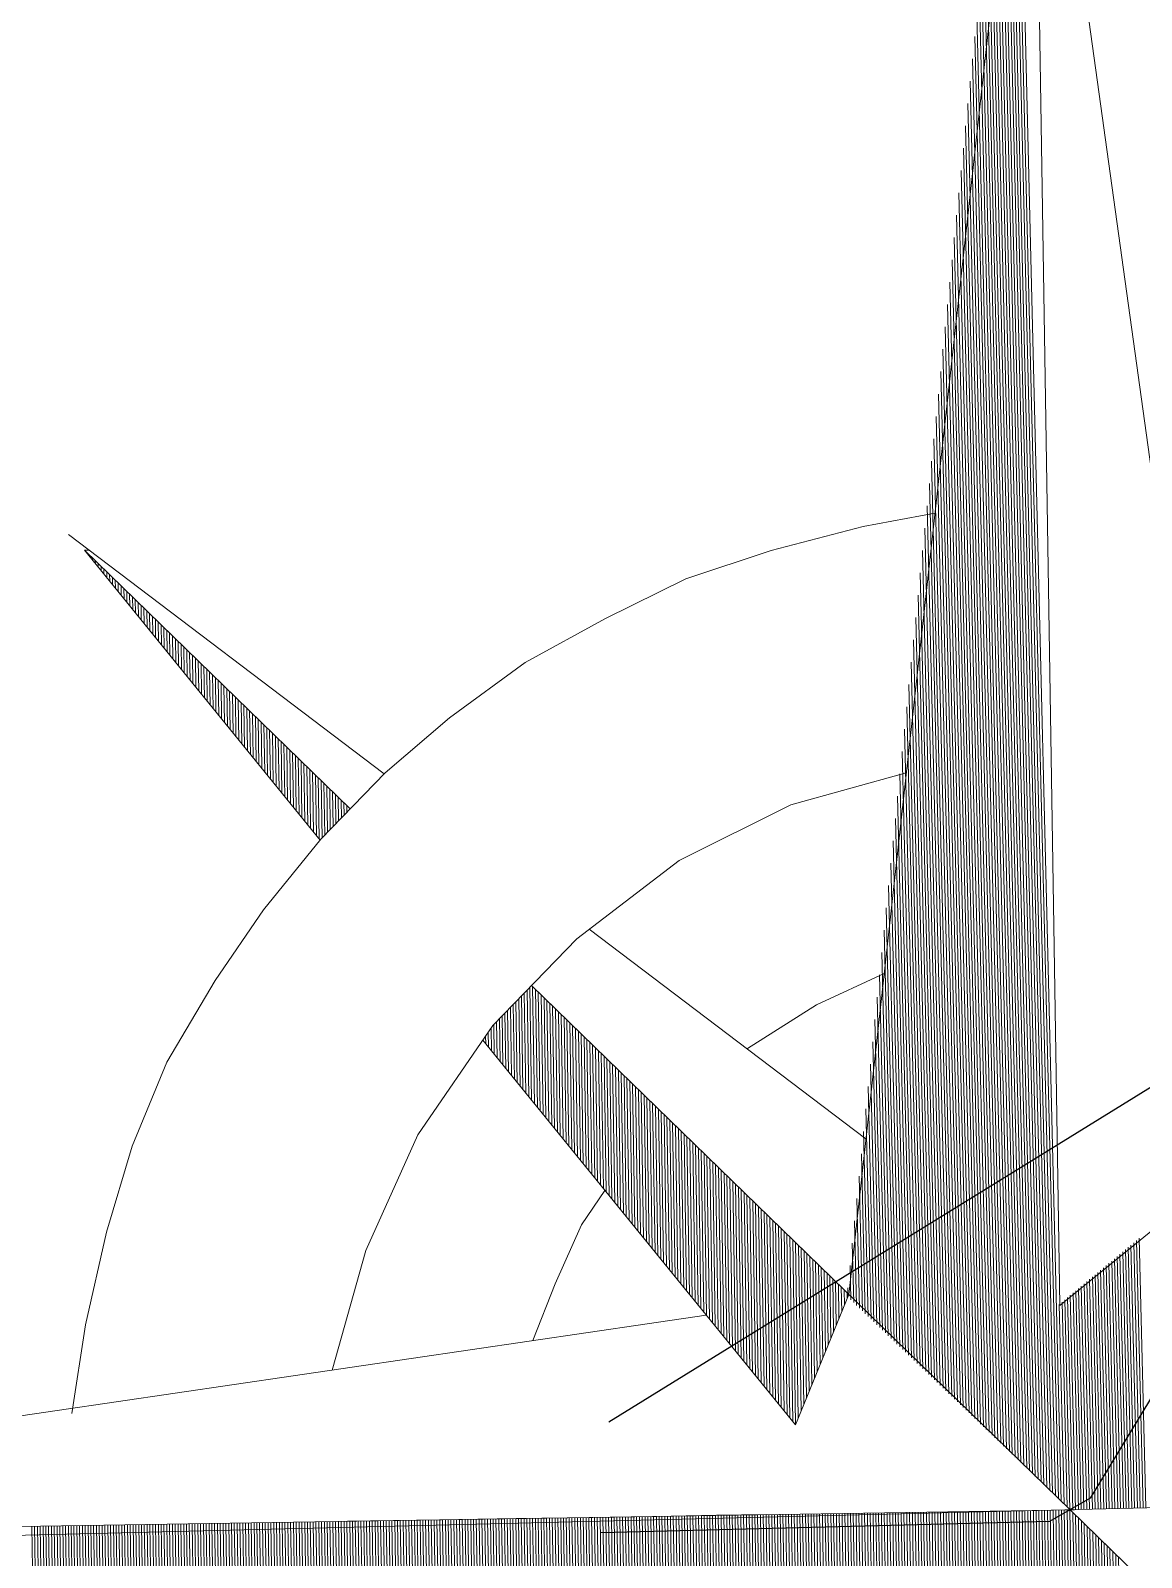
# Model space of a CAD drawing. Header units: metres. Extents: x -2639 to -2278, y 1912 to 2089.
# Drawn here: x -2352.835 to -2349.485, y 2075.666 to 2080.268 of the extents above; entities that cross this region are included whole.
import ezdxf

# ---------------------------------------------------------------- set-up
doc = ezdxf.new("R2010")
doc.units = ezdxf.units.M
doc.layers.add('02', color=2, linetype='Continuous')
doc.layers.add('CONTORNO', color=3, linetype='Continuous')
doc.layers.add('PLUMA-01', color=9, linetype='Continuous', lineweight=9)

# ---------------------------------------------------------------- blocks, each defined once
blk = doc.blocks.new('*X3')
at = {"color": 0}
for p, q in [((-1.59576, 3.06875), (-1.476, 3.06875)), ((-1.59477, 3.0675), (-1.476, 3.0675)), ((-1.59379, 3.06625), (-1.476, 3.06625)), ((-1.5928, 3.065), (-1.476, 3.065)), ((-1.59182, 3.06375), (-1.476, 3.06375)), ((-1.59083, 3.0625), (-1.476, 3.0625)), ((-1.58985, 3.06125), (-1.476, 3.06125)), ((-1.58887, 3.06), (-1.476, 3.06)), ((-1.58788, 3.05875), (-1.476, 3.05875)), ((-1.5869, 3.0575), (-1.476, 3.0575)), ((-1.58591, 3.05625), (-1.476, 3.05625)), ((-1.58493, 3.055), (-1.476, 3.055)), ((-1.58394, 3.05375), (-1.476, 3.05375)), ((-1.58296, 3.0525), (-1.476, 3.0525)), ((-1.58197, 3.05125), (-1.476, 3.05125)), ((-1.58099, 3.05), (-1.476, 3.05)), ((-1.58, 3.04875), (-1.476, 3.04875)), ((-1.57902, 3.0475), (-1.476, 3.0475)), ((-1.57803, 3.04625), (-1.476, 3.04625)), ((-1.57705, 3.045), (-1.476, 3.045)), ((-1.57606, 3.04375), (-1.476, 3.04375)), ((-1.57508, 3.0425), (-1.476, 3.0425)), ((-1.5741, 3.04125), (-1.476, 3.04125)), ((-1.57311, 3.04), (-1.476, 3.04)), ((-1.57213, 3.03875), (-1.476, 3.03875)), ((-2.30906, 3.03125), (-1.47982, 3.03125)), ((-1.57114, 3.0375), (-1.476, 3.0375)), ((-1.57016, 3.03625), (-1.476, 3.03625)), ((-1.56917, 3.035), (-1.47605, 3.035)), ((-1.56819, 3.03375), (-1.47731, 3.03375)), ((-1.5672, 3.0325), (-1.47857, 3.0325)), ((-2.29917, 3.03), (-1.48108, 3.03)), ((-2.28928, 3.02875), (-1.48233, 3.02875)), ((-2.27938, 3.0275), (-1.48359, 3.0275)), ((-2.26949, 3.02625), (-1.48484, 3.02625)), ((-2.25959, 3.025), (-1.4861, 3.025)), ((-2.2497, 3.02375), (-1.48735, 3.02375)), ((-2.23981, 3.0225), (-1.48861, 3.0225)), ((-2.22991, 3.02125), (-1.48987, 3.02125)), ((-2.22002, 3.02), (-1.49112, 3.02)), ((-2.21012, 3.01875), (-1.49238, 3.01875)), ((-2.20023, 3.0175), (-1.49363, 3.0175)), ((-2.19034, 3.01625), (-1.49489, 3.01625)), ((-2.18044, 3.015), (-1.49614, 3.015)), ((-2.17055, 3.01375), (-1.4974, 3.01375)), ((-2.16066, 3.0125), (-1.49866, 3.0125)), ((-2.15076, 3.01125), (-1.49991, 3.01125)), ((-2.14087, 3.01), (-1.50117, 3.01)), ((-2.13097, 3.00875), (-1.50242, 3.00875)), ((-2.12108, 3.0075), (-1.50368, 3.0075)), ((-2.11119, 3.00625), (-1.50493, 3.00625)), ((-2.10129, 3.005), (-1.50619, 3.005)), ((-2.0914, 3.00375), (-1.50745, 3.00375)), ((-2.0815, 3.0025), (-1.5087, 3.0025)), ((-2.07161, 3.00125), (-1.50996, 3.00125)), ((-2.06172, 3), (-1.51121, 3)), ((-2.05182, 2.99875), (-1.51247, 2.99875)), ((-2.04193, 2.9975), (-1.51372, 2.9975)), ((-2.03204, 2.99625), (-1.51498, 2.99625)), ((-2.02214, 2.995), (-1.51623, 2.995)), ((-2.01225, 2.99375), (-1.51749, 2.99375)), ((-2.00235, 2.9925), (-1.51875, 2.9925)), ((-1.99246, 2.99125), (-1.52, 2.99125)), ((-1.98257, 2.99), (-1.52126, 2.99)), ((-1.97267, 2.98875), (-1.52251, 2.98875)), ((-1.96278, 2.9875), (-1.52377, 2.9875)), ((-1.95288, 2.98625), (-1.52502, 2.98625)), ((-1.94299, 2.985), (-1.52628, 2.985)), ((-1.9331, 2.98375), (-1.52754, 2.98375)), ((-1.9232, 2.9825), (-1.52879, 2.9825)), ((-1.91331, 2.98125), (-1.53005, 2.98125)), ((-1.90342, 2.98), (-1.5313, 2.98)), ((-1.89352, 2.97875), (-1.53256, 2.97875)), ((-1.88363, 2.9775), (-1.53381, 2.9775)), ((-1.87373, 2.97625), (-1.53507, 2.97625)), ((-1.86384, 2.975), (-1.53633, 2.975)), ((-1.85395, 2.97375), (-1.53758, 2.97375)), ((-1.84405, 2.9725), (-1.53884, 2.9725)), ((-1.83416, 2.97125), (-1.54009, 2.97125)), ((-1.82426, 2.97), (-1.54135, 2.97)), ((-1.81437, 2.96875), (-1.5426, 2.96875)), ((-1.80448, 2.9675), (-1.54386, 2.9675)), ((-1.79458, 2.96625), (-1.54511, 2.96625)), ((-1.78469, 2.965), (-1.54637, 2.965)), ((-1.77479, 2.96375), (-1.54763, 2.96375)), ((-1.7649, 2.9625), (-1.54888, 2.9625)), ((-1.75501, 2.96125), (-1.55014, 2.96125)), ((-1.74511, 2.96), (-1.55139, 2.96)), ((-1.73522, 2.95875), (-1.55265, 2.95875)), ((-1.72533, 2.9575), (-1.5539, 2.9575)), ((-1.71543, 2.95625), (-1.55516, 2.95625)), ((-1.70554, 2.955), (-1.55642, 2.955)), ((-1.69564, 2.95375), (-1.55767, 2.95375)), ((-1.68575, 2.9525), (-1.55893, 2.9525)), ((-1.67586, 2.95125), (-1.56018, 2.95125)), ((-1.66596, 2.95), (-1.56144, 2.95)), ((-1.65607, 2.94875), (-1.56269, 2.94875)), ((-1.64617, 2.9475), (-1.56395, 2.9475)), ((-1.63628, 2.94625), (-1.5652, 2.94625)), ((-1.62639, 2.945), (-1.56646, 2.945)), ((-1.61649, 2.94375), (-1.56772, 2.94375)), ((-1.6066, 2.9425), (-1.56897, 2.9425)), ((-1.59671, 2.94125), (-1.57023, 2.94125)), ((-1.58681, 2.94), (-1.57148, 2.94)), ((-1.57692, 2.93875), (-1.57274, 2.93875))]:
    blk.add_line(p, q, dxfattribs=at)
blk = doc.blocks.new('*X2')
at = {"color": 0}
for p, q in [((-1.57525, 2.93625), (-1.56846, 2.93625)), ((-1.57399, 2.9375), (-1.57138, 2.9375)), ((-1.58153, 2.93), (-1.55384, 2.93)), ((-1.58027, 2.93125), (-1.55676, 2.93125)), ((-1.57902, 2.9325), (-1.55969, 2.9325)), ((-1.57776, 2.93375), (-1.56261, 2.93375)), ((-1.57651, 2.935), (-1.56553, 2.935)), ((-1.58906, 2.9225), (-1.5363, 2.9225)), ((-1.58781, 2.92375), (-1.53922, 2.92375)), ((-1.58655, 2.925), (-1.54214, 2.925)), ((-1.5853, 2.92625), (-1.54507, 2.92625)), ((-1.58404, 2.9275), (-1.54799, 2.9275)), ((-1.58278, 2.92875), (-1.55092, 2.92875)), ((-1.59534, 2.91625), (-1.52168, 2.91625)), ((-1.59408, 2.9175), (-1.5246, 2.9175)), ((-1.59283, 2.91875), (-1.52753, 2.91875)), ((-1.59157, 2.92), (-1.53045, 2.92)), ((-1.59032, 2.92125), (-1.53337, 2.92125)), ((-1.60287, 2.90875), (-1.52191, 2.90875)), ((-1.60162, 2.91), (-1.52032, 2.91)), ((-1.60036, 2.91125), (-1.51873, 2.91125)), ((-1.59911, 2.9125), (-1.51714, 2.9125)), ((-1.59785, 2.91375), (-1.51583, 2.91375)), ((-1.5966, 2.915), (-1.51875, 2.915)), ((-1.60915, 2.9025), (-1.52984, 2.9025)), ((-1.6079, 2.90375), (-1.52826, 2.90375)), ((-1.60664, 2.905), (-1.52667, 2.905)), ((-1.60539, 2.90625), (-1.52508, 2.90625)), ((-1.60413, 2.9075), (-1.52349, 2.9075)), ((-1.61543, 2.89625), (-1.53778, 2.89625)), ((-1.61417, 2.8975), (-1.5362, 2.8975)), ((-1.61292, 2.89875), (-1.53461, 2.89875)), ((-1.61166, 2.9), (-1.53302, 2.9)), ((-1.61041, 2.90125), (-1.53143, 2.90125)), ((-1.62296, 2.88875), (-1.54731, 2.88875)), ((-1.62171, 2.89), (-1.54572, 2.89)), ((-1.62045, 2.89125), (-1.54413, 2.89125)), ((-1.6192, 2.8925), (-1.54255, 2.8925)), ((-1.61794, 2.89375), (-1.54096, 2.89375)), ((-1.61669, 2.895), (-1.53937, 2.895)), ((-1.62924, 2.8825), (-1.55525, 2.8825)), ((-1.62799, 2.88375), (-1.55366, 2.88375)), ((-1.62673, 2.885), (-1.55207, 2.885)), ((-1.62548, 2.88625), (-1.55049, 2.88625)), ((-1.62422, 2.8875), (-1.5489, 2.8875)), ((-1.63678, 2.875), (-1.56478, 2.875)), ((-1.63552, 2.87625), (-1.56319, 2.87625)), ((-1.63427, 2.8775), (-1.5616, 2.8775)), ((-1.63301, 2.87875), (-1.56001, 2.87875)), ((-1.63175, 2.88), (-1.55842, 2.88)), ((-1.6305, 2.88125), (-1.55684, 2.88125)), ((-1.64305, 2.86875), (-1.57271, 2.86875)), ((-1.6418, 2.87), (-1.57113, 2.87)), ((-1.64054, 2.87125), (-1.56954, 2.87125)), ((-1.63929, 2.8725), (-1.56795, 2.8725)), ((-1.63803, 2.87375), (-1.56636, 2.87375)), ((-1.64933, 2.8625), (-1.58065, 2.8625)), ((-1.64808, 2.86375), (-1.57907, 2.86375)), ((-1.64682, 2.865), (-1.57748, 2.865)), ((-1.64557, 2.86625), (-1.57589, 2.86625)), ((-1.64431, 2.8675), (-1.5743, 2.8675)), ((-1.65687, 2.855), (-1.59018, 2.855)), ((-1.65561, 2.85625), (-1.58859, 2.85625)), ((-1.65436, 2.8575), (-1.587, 2.8575)), ((-1.6531, 2.85875), (-1.58542, 2.85875)), ((-1.65184, 2.86), (-1.58383, 2.86)), ((-1.65059, 2.86125), (-1.58224, 2.86125)), ((-1.66315, 2.84875), (-1.59812, 2.84875)), ((-1.66189, 2.85), (-1.59653, 2.85)), ((-1.66063, 2.85125), (-1.59494, 2.85125)), ((-1.65938, 2.8525), (-1.59335, 2.8525)), ((-1.65812, 2.85375), (-1.59177, 2.85375)), ((-1.67068, 2.84125), (-1.60764, 2.84125)), ((-1.66942, 2.8425), (-1.60606, 2.8425)), ((-1.66817, 2.84375), (-1.60447, 2.84375)), ((-1.66691, 2.845), (-1.60288, 2.845)), ((-1.66566, 2.84625), (-1.60129, 2.84625)), ((-1.6644, 2.8475), (-1.59971, 2.8475)), ((-1.67696, 2.835), (-1.61558, 2.835)), ((-1.6757, 2.83625), (-1.614, 2.83625)), ((-1.67445, 2.8375), (-1.61241, 2.8375)), ((-1.67319, 2.83875), (-1.61082, 2.83875)), ((-1.67193, 2.84), (-1.60923, 2.84)), ((-1.68449, 2.8275), (-1.62511, 2.8275)), ((-1.68324, 2.82875), (-1.62352, 2.82875)), ((-1.68198, 2.83), (-1.62193, 2.83)), ((-1.68072, 2.83125), (-1.62035, 2.83125)), ((-1.67947, 2.8325), (-1.61876, 2.8325)), ((-1.67821, 2.83375), (-1.61717, 2.83375)), ((-1.69077, 2.82125), (-1.63305, 2.82125)), ((-1.68951, 2.8225), (-1.63146, 2.8225)), ((-1.68826, 2.82375), (-1.62987, 2.82375)), ((-1.687, 2.825), (-1.62829, 2.825)), ((-1.68575, 2.82625), (-1.6267, 2.82625)), ((-1.69705, 2.815), (-1.64099, 2.815)), ((-1.69579, 2.81625), (-1.6394, 2.81625)), ((-1.69454, 2.8175), (-1.63781, 2.8175)), ((-1.69328, 2.81875), (-1.63622, 2.81875)), ((-1.69202, 2.82), (-1.63464, 2.82)), ((-1.70458, 2.8075), (-1.65051, 2.8075)), ((-1.70333, 2.80875), (-1.64893, 2.80875)), ((-1.70207, 2.81), (-1.64734, 2.81)), ((-1.70081, 2.81125), (-1.64575, 2.81125)), ((-1.69956, 2.8125), (-1.64416, 2.8125)), ((-1.6983, 2.81375), (-1.64258, 2.81375)), ((-1.71086, 2.80125), (-1.65845, 2.80125)), ((-1.7096, 2.8025), (-1.65686, 2.8025)), ((-1.70835, 2.80375), (-1.65528, 2.80375)), ((-1.70709, 2.805), (-1.65369, 2.805)), ((-1.70584, 2.80625), (-1.6521, 2.80625)), ((-1.71212, 2.8), (-1.66004, 2.8)), ((-1.71175, 2.79875), (-1.66163, 2.79875)), ((-1.7105, 2.7975), (-1.66322, 2.7975)), ((-1.70925, 2.79625), (-1.6648, 2.79625)), ((-1.708, 2.795), (-1.66639, 2.795)), ((-1.70675, 2.79375), (-1.66798, 2.79375)), ((-1.7055, 2.7925), (-1.66957, 2.7925)), ((-1.70425, 2.79125), (-1.67115, 2.79125)), ((-1.703, 2.79), (-1.67274, 2.79)), ((-1.70175, 2.78875), (-1.67433, 2.78875)), ((-1.7005, 2.7875), (-1.67592, 2.7875)), ((-1.69925, 2.78625), (-1.67751, 2.78625)), ((-1.698, 2.785), (-1.67909, 2.785)), ((-1.69675, 2.78375), (-1.68068, 2.78375)), ((-1.6955, 2.7825), (-1.68227, 2.7825)), ((-1.69394, 2.78125), (-1.68386, 2.78125)), ((-1.69218, 2.78), (-1.68544, 2.78)), ((-1.69041, 2.77875), (-1.68703, 2.77875)), ((-1.68865, 2.7775), (-1.68862, 2.7775)), ((-1.79248, 2.72), (-1.792, 2.72)), ((-1.80001, 2.7125), (-1.7845, 2.7125)), ((-1.79875, 2.71375), (-1.78575, 2.71375)), ((-1.7975, 2.715), (-1.787, 2.715)), ((-1.79624, 2.71625), (-1.78825, 2.71625)), ((-1.79499, 2.7175), (-1.7895, 2.7175)), ((-1.79373, 2.71875), (-1.79075, 2.71875)), ((-1.80629, 2.70625), (-1.77912, 2.70625)), ((-1.80503, 2.7075), (-1.7795, 2.7075)), ((-1.80378, 2.70875), (-1.78075, 2.70875)), ((-1.80252, 2.71), (-1.782, 2.71)), ((-1.80127, 2.71125), (-1.78325, 2.71125)), ((-1.81382, 2.69875), (-1.78865, 2.69875)), ((-1.81257, 2.7), (-1.78706, 2.7)), ((-1.81131, 2.70125), (-1.78547, 2.70125)), ((-1.81006, 2.7025), (-1.78389, 2.7025)), ((-1.8088, 2.70375), (-1.7823, 2.70375)), ((-1.80754, 2.705), (-1.78071, 2.705)), ((-1.8201, 2.6925), (-1.79659, 2.6925)), ((-1.81884, 2.69375), (-1.795, 2.69375)), ((-1.81759, 2.695), (-1.79341, 2.695)), ((-1.81633, 2.69625), (-1.79182, 2.69625)), ((-1.81508, 2.6975), (-1.79024, 2.6975)), ((-1.82763, 2.685), (-1.80611, 2.685)), ((-1.82638, 2.68625), (-1.80453, 2.68625)), ((-1.82512, 2.6875), (-1.80294, 2.6875)), ((-1.82387, 2.68875), (-1.80135, 2.68875)), ((-1.82261, 2.69), (-1.79976, 2.69)), ((-1.82136, 2.69125), (-1.79817, 2.69125)), ((-1.83391, 2.67875), (-1.81405, 2.67875)), ((-1.83266, 2.68), (-1.81246, 2.68)), ((-1.8314, 2.68125), (-1.81088, 2.68125)), ((-1.83015, 2.6825), (-1.80929, 2.6825)), ((-1.82889, 2.68375), (-1.8077, 2.68375)), ((-1.84019, 2.6725), (-1.82199, 2.6725)), ((-1.83894, 2.67375), (-1.8204, 2.67375)), ((-1.83768, 2.675), (-1.81882, 2.675)), ((-1.83642, 2.67625), (-1.81723, 2.67625)), ((-1.83517, 2.6775), (-1.81564, 2.6775)), ((-1.84772, 2.665), (-1.83152, 2.665)), ((-1.84647, 2.66625), (-1.82993, 2.66625)), ((-1.84521, 2.6675), (-1.82834, 2.6675)), ((-1.84396, 2.66875), (-1.82675, 2.66875)), ((-1.8427, 2.67), (-1.82517, 2.67)), ((-1.84145, 2.67125), (-1.82358, 2.67125)), ((-1.854, 2.65875), (-1.83946, 2.65875)), ((-1.85275, 2.66), (-1.83787, 2.66)), ((-1.85149, 2.66125), (-1.83628, 2.66125)), ((-1.85024, 2.6625), (-1.83469, 2.6625)), ((-1.84898, 2.66375), (-1.83311, 2.66375)), ((-1.86154, 2.65125), (-1.84898, 2.65125)), ((-1.86028, 2.6525), (-1.8474, 2.6525)), ((-1.85903, 2.65375), (-1.84581, 2.65375)), ((-1.85777, 2.655), (-1.84422, 2.655)), ((-1.85651, 2.65625), (-1.84263, 2.65625)), ((-1.85526, 2.6575), (-1.84104, 2.6575)), ((-1.86781, 2.645), (-1.85692, 2.645)), ((-1.86656, 2.64625), (-1.85533, 2.64625)), ((-1.8653, 2.6475), (-1.85375, 2.6475)), ((-1.86405, 2.64875), (-1.85216, 2.64875)), ((-1.86279, 2.65), (-1.85057, 2.65)), ((-1.87409, 2.63875), (-1.86486, 2.63875)), ((-1.87284, 2.64), (-1.86327, 2.64)), ((-1.87158, 2.64125), (-1.86168, 2.64125)), ((-1.87033, 2.6425), (-1.8601, 2.6425)), ((-1.86907, 2.64375), (-1.85851, 2.64375)), ((-1.88163, 2.63125), (-1.87439, 2.63125)), ((-1.88037, 2.6325), (-1.8728, 2.6325)), ((-1.87912, 2.63375), (-1.87121, 2.63375)), ((-1.87786, 2.635), (-1.86962, 2.635)), ((-1.8766, 2.63625), (-1.86804, 2.63625)), ((-1.87535, 2.6375), (-1.86645, 2.6375)), ((-1.88791, 2.625), (-1.88233, 2.625)), ((-1.88665, 2.62625), (-1.88074, 2.62625)), ((-1.88539, 2.6275), (-1.87915, 2.6275)), ((-1.88414, 2.62875), (-1.87756, 2.62875)), ((-1.88288, 2.63), (-1.87597, 2.63)), ((-1.89544, 2.6175), (-1.89185, 2.6175)), ((-1.89418, 2.61875), (-1.89026, 2.61875)), ((-1.89293, 2.62), (-1.88868, 2.62)), ((-1.89167, 2.62125), (-1.88709, 2.62125)), ((-1.89042, 2.6225), (-1.8855, 2.6225)), ((-1.88916, 2.62375), (-1.88391, 2.62375)), ((-1.90172, 2.61125), (-1.89979, 2.61125)), ((-1.90046, 2.6125), (-1.8982, 2.6125)), ((-1.89921, 2.61375), (-1.89662, 2.61375)), ((-1.89795, 2.615), (-1.89503, 2.615)), ((-1.89669, 2.61625), (-1.89344, 2.61625)), ((-1.908, 2.605), (-1.90773, 2.605)), ((-1.90674, 2.60625), (-1.90614, 2.60625)), ((-1.90548, 2.6075), (-1.90455, 2.6075)), ((-1.90423, 2.60875), (-1.90297, 2.60875)), ((-1.90297, 2.61), (-1.90138, 2.61))]:
    blk.add_line(p, q, dxfattribs=at)
blk = doc.blocks.new('*X5')
at = {"color": 0}
for p, q in [((-1.45973, 3.05125), (-0.78405, 3.05125)), ((-1.45848, 3.0525), (-0.79437, 3.0525)), ((-1.45722, 3.05375), (-0.8047, 3.05375)), ((-1.45596, 3.055), (-0.81503, 3.055)), ((-1.45471, 3.05625), (-0.82536, 3.05625)), ((-1.46601, 3.045), (-0.73241, 3.045)), ((-1.46475, 3.04625), (-0.74274, 3.04625)), ((-1.4635, 3.0475), (-0.75306, 3.0475)), ((-1.46224, 3.04875), (-0.76339, 3.04875)), ((-1.46099, 3.05), (-0.77372, 3.05)), ((-1.47229, 3.03875), (-0.68077, 3.03875)), ((-1.47103, 3.04), (-0.6911, 3.04)), ((-1.46978, 3.04125), (-0.70142, 3.04125)), ((-1.46852, 3.0425), (-0.71175, 3.0425)), ((-1.46726, 3.04375), (-0.72208, 3.04375)), ((-1.476, 3.035), (-0.64979, 3.035)), ((-1.476, 3.03375), (-0.63946, 3.03375)), ((-1.476, 3.0325), (-0.62913, 3.0325)), ((-1.476, 3.03125), (-1.37835, 3.03125)), ((-1.4748, 3.03625), (-0.66011, 3.03625)), ((-1.47354, 3.0375), (-0.67044, 3.0375)), ((-1.476, 3.03), (-1.37735, 3.03)), ((-1.476, 3.02875), (-1.37635, 3.02875)), ((-1.476, 3.0275), (-1.37536, 3.0275)), ((-1.476, 3.02625), (-1.37436, 3.02625)), ((-1.476, 3.025), (-1.37336, 3.025)), ((-1.476, 3.02375), (-1.37236, 3.02375)), ((-1.476, 3.0225), (-1.37137, 3.0225)), ((-1.476, 3.02125), (-1.37037, 3.02125)), ((-1.476, 3.02), (-1.36937, 3.02)), ((-1.476, 3.01875), (-1.36837, 3.01875)), ((-1.476, 3.0175), (-1.36738, 3.0175)), ((-1.476, 3.01625), (-1.36638, 3.01625)), ((-1.476, 3.015), (-1.36538, 3.015)), ((-1.476, 3.01375), (-1.36438, 3.01375)), ((-1.476, 3.0125), (-1.36339, 3.0125)), ((-1.476, 3.01125), (-1.36239, 3.01125)), ((-1.476, 3.01), (-1.36139, 3.01)), ((-1.476, 3.00875), (-1.36039, 3.00875)), ((-1.476, 3.0075), (-1.3594, 3.0075)), ((-1.476, 3.00625), (-1.3584, 3.00625)), ((-1.476, 3.005), (-1.3574, 3.005)), ((-1.476, 3.00375), (-1.3564, 3.00375)), ((-1.476, 3.0025), (-1.35541, 3.0025)), ((-1.476, 3.00125), (-1.35441, 3.00125)), ((-1.476, 3), (-1.35341, 3)), ((-1.476, 2.99875), (-1.35241, 2.99875)), ((-1.476, 2.9975), (-1.35142, 2.9975)), ((-1.476, 2.99625), (-1.35042, 2.99625)), ((-1.476, 2.995), (-1.34942, 2.995)), ((-1.476, 2.99375), (-1.34842, 2.99375)), ((-1.476, 2.9925), (-1.34743, 2.9925)), ((-1.476, 2.99125), (-1.34643, 2.99125)), ((-1.476, 2.99), (-1.34543, 2.99)), ((-1.476, 2.98875), (-1.34443, 2.98875)), ((-1.476, 2.9875), (-1.34344, 2.9875)), ((-1.476, 2.98625), (-1.34244, 2.98625)), ((-1.476, 2.985), (-1.34144, 2.985)), ((-1.476, 2.98375), (-1.34044, 2.98375)), ((-1.476, 2.9825), (-1.33945, 2.9825)), ((-1.476, 2.98125), (-1.33845, 2.98125)), ((-1.476, 2.98), (-1.33745, 2.98)), ((-1.476, 2.97875), (-1.33645, 2.97875)), ((-1.476, 2.9775), (-1.33546, 2.9775)), ((-1.476, 2.97625), (-1.33446, 2.97625)), ((-1.476, 2.975), (-1.33346, 2.975)), ((-1.476, 2.97375), (-1.33246, 2.97375)), ((-1.476, 2.9725), (-1.33147, 2.9725)), ((-1.476, 2.97125), (-1.33047, 2.97125)), ((-1.476, 2.97), (-1.32947, 2.97)), ((-1.476, 2.96875), (-1.32847, 2.96875)), ((-1.476, 2.9675), (-1.32748, 2.9675)), ((-1.476, 2.96625), (-1.32648, 2.96625)), ((-1.476, 2.965), (-1.32548, 2.965)), ((-1.476, 2.96375), (-1.32448, 2.96375)), ((-1.476, 2.9625), (-1.32349, 2.9625)), ((-1.476, 2.96125), (-1.32249, 2.96125)), ((-1.476, 2.96), (-1.32149, 2.96)), ((-1.476, 2.95875), (-1.32049, 2.95875)), ((-1.476, 2.9575), (-1.3195, 2.9575)), ((-1.476, 2.95625), (-1.3185, 2.95625)), ((-1.476, 2.955), (-1.3175, 2.955)), ((-1.476, 2.95375), (-1.3165, 2.95375)), ((-1.476, 2.9525), (-1.31551, 2.9525)), ((-1.476, 2.95125), (-1.31451, 2.95125)), ((-1.476, 2.95), (-1.31351, 2.95)), ((-1.476, 2.94875), (-1.31251, 2.94875)), ((-1.476, 2.9475), (-1.31152, 2.9475)), ((-1.476, 2.94625), (-1.38136, 2.94625)), ((-1.476, 2.945), (-1.38151, 2.945)), ((-1.476, 2.94375), (-1.38167, 2.94375)), ((-1.476, 2.9425), (-1.38183, 2.9425)), ((-1.476, 2.94125), (-1.38198, 2.94125)), ((-1.476, 2.94), (-1.38214, 2.94)), ((-1.476, 2.93875), (-1.3823, 2.93875)), ((-1.476, 2.9375), (-1.38245, 2.9375)), ((-1.476, 2.93625), (-1.38261, 2.93625)), ((-1.476, 2.935), (-1.38277, 2.935)), ((-1.476, 2.93375), (-1.38292, 2.93375)), ((-1.476, 2.9325), (-1.38308, 2.9325)), ((-1.476, 2.93125), (-1.38323, 2.93125)), ((-1.476, 2.93), (-1.38339, 2.93)), ((-1.476, 2.92875), (-1.38355, 2.92875)), ((-1.476, 2.9275), (-1.3837, 2.9275)), ((-1.476, 2.92625), (-1.38386, 2.92625)), ((-1.476, 2.925), (-1.38402, 2.925)), ((-1.476, 2.92375), (-1.38417, 2.92375)), ((-1.476, 2.9225), (-1.38433, 2.9225)), ((-1.476, 2.92125), (-1.38449, 2.92125)), ((-1.476, 2.92), (-1.38464, 2.92)), ((-1.476, 2.91875), (-1.3848, 2.91875)), ((-1.476, 2.9175), (-1.38496, 2.9175)), ((-1.476, 2.91625), (-1.38511, 2.91625)), ((-1.476, 2.915), (-1.38527, 2.915)), ((-1.476, 2.91375), (-1.38542, 2.91375)), ((-1.476, 2.9125), (-1.38558, 2.9125)), ((-1.476, 2.91125), (-1.38574, 2.91125)), ((-1.476, 2.91), (-1.38589, 2.91)), ((-1.476, 2.90875), (-1.38605, 2.90875)), ((-1.476, 2.9075), (-1.38621, 2.9075)), ((-1.476, 2.90625), (-1.38636, 2.90625)), ((-1.476, 2.905), (-1.38652, 2.905)), ((-1.476, 2.90375), (-1.38668, 2.90375)), ((-1.476, 2.9025), (-1.38683, 2.9025)), ((-1.476, 2.90125), (-1.38699, 2.90125)), ((-1.476, 2.9), (-1.38715, 2.9)), ((-1.476, 2.89875), (-1.3873, 2.89875)), ((-1.476, 2.8975), (-1.38746, 2.8975)), ((-1.476, 2.89625), (-1.38761, 2.89625)), ((-1.476, 2.895), (-1.38777, 2.895)), ((-1.476, 2.89375), (-1.38793, 2.89375)), ((-1.476, 2.8925), (-1.38808, 2.8925)), ((-1.476, 2.89125), (-1.38824, 2.89125)), ((-1.476, 2.89), (-1.3884, 2.89)), ((-1.476, 2.88875), (-1.38855, 2.88875)), ((-1.476, 2.8875), (-1.38871, 2.8875)), ((-1.476, 2.88625), (-1.38887, 2.88625)), ((-1.476, 2.885), (-1.38902, 2.885)), ((-1.476, 2.88375), (-1.38918, 2.88375)), ((-1.476, 2.8825), (-1.38934, 2.8825)), ((-1.476, 2.88125), (-1.38949, 2.88125)), ((-1.476, 2.88), (-1.38965, 2.88)), ((-1.476, 2.87875), (-1.3898, 2.87875)), ((-1.476, 2.8775), (-1.38996, 2.8775)), ((-1.476, 2.87625), (-1.39012, 2.87625)), ((-1.476, 2.875), (-1.39027, 2.875)), ((-1.476, 2.87375), (-1.39043, 2.87375)), ((-1.476, 2.8725), (-1.39059, 2.8725)), ((-1.476, 2.87125), (-1.39074, 2.87125)), ((-1.476, 2.87), (-1.3909, 2.87)), ((-1.476, 2.86875), (-1.39106, 2.86875)), ((-1.476, 2.8675), (-1.39121, 2.8675)), ((-1.476, 2.86625), (-1.39137, 2.86625)), ((-1.476, 2.865), (-1.39153, 2.865)), ((-1.476, 2.86375), (-1.39168, 2.86375)), ((-1.476, 2.8625), (-1.39184, 2.8625)), ((-1.476, 2.86125), (-1.39199, 2.86125)), ((-1.476, 2.86), (-1.39215, 2.86)), ((-1.476, 2.85875), (-1.39231, 2.85875)), ((-1.476, 2.8575), (-1.39246, 2.8575)), ((-1.476, 2.85625), (-1.39262, 2.85625)), ((-1.476, 2.855), (-1.39278, 2.855)), ((-1.476, 2.85375), (-1.39293, 2.85375)), ((-1.476, 2.8525), (-1.39309, 2.8525)), ((-1.476, 2.85125), (-1.39325, 2.85125)), ((-1.476, 2.85), (-1.3934, 2.85)), ((-1.476, 2.84875), (-1.39356, 2.84875)), ((-1.476, 2.8475), (-1.39372, 2.8475)), ((-1.476, 2.84625), (-1.39387, 2.84625)), ((-1.476, 2.845), (-1.39403, 2.845)), ((-1.476, 2.84375), (-1.39418, 2.84375)), ((-1.476, 2.8425), (-1.39434, 2.8425)), ((-1.476, 2.84125), (-1.3945, 2.84125)), ((-1.476, 2.84), (-1.39465, 2.84)), ((-1.476, 2.83875), (-1.39481, 2.83875)), ((-1.476, 2.8375), (-1.39497, 2.8375)), ((-1.476, 2.83625), (-1.39512, 2.83625)), ((-1.476, 2.835), (-1.39528, 2.835)), ((-1.476, 2.83375), (-1.39544, 2.83375)), ((-1.476, 2.8325), (-1.39559, 2.8325)), ((-1.476, 2.83125), (-1.39575, 2.83125)), ((-1.476, 2.83), (-1.39591, 2.83)), ((-1.476, 2.82875), (-1.39606, 2.82875)), ((-1.476, 2.8275), (-1.39622, 2.8275)), ((-1.476, 2.82625), (-1.39637, 2.82625)), ((-1.476, 2.825), (-1.39653, 2.825)), ((-1.476, 2.82375), (-1.39669, 2.82375)), ((-1.476, 2.8225), (-1.39684, 2.8225)), ((-1.476, 2.82125), (-1.397, 2.82125)), ((-1.476, 2.82), (-1.39716, 2.82)), ((-1.476, 2.81875), (-1.39731, 2.81875)), ((-1.476, 2.8175), (-1.39747, 2.8175)), ((-1.476, 2.81625), (-1.39763, 2.81625)), ((-1.476, 2.815), (-1.39778, 2.815)), ((-1.476, 2.81375), (-1.39794, 2.81375)), ((-1.476, 2.8125), (-1.3981, 2.8125)), ((-1.476, 2.81125), (-1.39825, 2.81125)), ((-1.476, 2.81), (-1.39841, 2.81)), ((-1.476, 2.80875), (-1.39856, 2.80875)), ((-1.476, 2.8075), (-1.39872, 2.8075)), ((-1.476, 2.80625), (-1.39888, 2.80625)), ((-1.476, 2.805), (-1.39903, 2.805)), ((-1.476, 2.80375), (-1.39919, 2.80375)), ((-1.476, 2.8025), (-1.39935, 2.8025)), ((-1.476, 2.80125), (-1.3995, 2.80125)), ((-1.476, 2.8), (-1.39966, 2.8)), ((-1.476, 2.79875), (-1.39982, 2.79875)), ((-1.476, 2.7975), (-1.39997, 2.7975)), ((-1.476, 2.79625), (-1.40013, 2.79625)), ((-1.476, 2.795), (-1.40029, 2.795)), ((-1.476, 2.79375), (-1.40044, 2.79375)), ((-1.476, 2.7925), (-1.4006, 2.7925)), ((-1.476, 2.79125), (-1.40076, 2.79125)), ((-1.476, 2.79), (-1.40091, 2.79)), ((-1.476, 2.78875), (-1.40107, 2.78875)), ((-1.476, 2.7875), (-1.40122, 2.7875)), ((-1.476, 2.78625), (-1.40138, 2.78625)), ((-1.476, 2.785), (-1.40154, 2.785)), ((-1.476, 2.78375), (-1.40169, 2.78375)), ((-1.476, 2.7825), (-1.40185, 2.7825)), ((-1.476, 2.78125), (-1.40201, 2.78125)), ((-1.476, 2.78), (-1.40216, 2.78)), ((-1.476, 2.77875), (-1.40232, 2.77875)), ((-1.476, 2.7775), (-1.40248, 2.7775)), ((-1.476, 2.77625), (-1.40263, 2.77625)), ((-1.476, 2.775), (-1.40279, 2.775)), ((-1.476, 2.77375), (-1.40295, 2.77375)), ((-1.476, 2.7725), (-1.4031, 2.7725)), ((-1.476, 2.77125), (-1.40326, 2.77125)), ((-1.476, 2.77), (-1.40341, 2.77)), ((-1.476, 2.76875), (-1.40357, 2.76875)), ((-1.476, 2.7675), (-1.40373, 2.7675)), ((-1.476, 2.76625), (-1.40388, 2.76625)), ((-1.476, 2.765), (-1.40404, 2.765)), ((-1.476, 2.76375), (-1.4042, 2.76375)), ((-1.476, 2.7625), (-1.40435, 2.7625)), ((-1.476, 2.76125), (-1.40451, 2.76125)), ((-1.476, 2.76), (-1.40467, 2.76)), ((-1.476, 2.75875), (-1.40482, 2.75875)), ((-1.476, 2.7575), (-1.40498, 2.7575)), ((-1.476, 2.75625), (-1.40514, 2.75625)), ((-1.476, 2.755), (-1.40529, 2.755)), ((-1.476, 2.75375), (-1.40545, 2.75375)), ((-1.476, 2.7525), (-1.4056, 2.7525)), ((-1.476, 2.75125), (-1.40576, 2.75125)), ((-1.476, 2.75), (-1.40592, 2.75)), ((-1.476, 2.74875), (-1.40607, 2.74875)), ((-1.476, 2.7475), (-1.40623, 2.7475)), ((-1.476, 2.74625), (-1.40639, 2.74625)), ((-1.476, 2.745), (-1.40654, 2.745)), ((-1.476, 2.74375), (-1.4067, 2.74375)), ((-1.476, 2.7425), (-1.40686, 2.7425)), ((-1.476, 2.74125), (-1.40701, 2.74125)), ((-1.476, 2.74), (-1.40717, 2.74)), ((-1.476, 2.73875), (-1.40733, 2.73875)), ((-1.476, 2.7375), (-1.40748, 2.7375)), ((-1.476, 2.73625), (-1.40764, 2.73625)), ((-1.476, 2.735), (-1.40779, 2.735)), ((-1.476, 2.73375), (-1.40795, 2.73375)), ((-1.476, 2.7325), (-1.40811, 2.7325)), ((-1.476, 2.73125), (-1.40826, 2.73125)), ((-1.476, 2.73), (-1.40842, 2.73)), ((-1.476, 2.72875), (-1.40858, 2.72875)), ((-1.476, 2.7275), (-1.40873, 2.7275)), ((-1.476, 2.72625), (-1.40889, 2.72625)), ((-1.476, 2.725), (-1.40905, 2.725)), ((-1.476, 2.72375), (-1.4092, 2.72375)), ((-1.476, 2.7225), (-1.40936, 2.7225)), ((-1.476, 2.72125), (-1.40952, 2.72125)), ((-1.476, 2.72), (-1.40967, 2.72)), ((-1.476, 2.71875), (-1.40983, 2.71875)), ((-1.476, 2.7175), (-1.40998, 2.7175)), ((-1.476, 2.71625), (-1.41014, 2.71625)), ((-1.476, 2.715), (-1.4103, 2.715)), ((-1.476, 2.71375), (-1.41045, 2.71375)), ((-1.476, 2.7125), (-1.41061, 2.7125)), ((-1.476, 2.71125), (-1.41077, 2.71125)), ((-1.476, 2.71), (-1.41092, 2.71)), ((-1.476, 2.70875), (-1.41108, 2.70875)), ((-1.476, 2.7075), (-1.41124, 2.7075)), ((-1.476, 2.70625), (-1.41139, 2.70625)), ((-1.476, 2.705), (-1.41155, 2.705)), ((-1.476, 2.70375), (-1.41171, 2.70375)), ((-1.476, 2.7025), (-1.41186, 2.7025)), ((-1.476, 2.70125), (-1.41202, 2.70125)), ((-1.476, 2.7), (-1.41217, 2.7)), ((-1.476, 2.69875), (-1.41233, 2.69875)), ((-1.476, 2.6975), (-1.41249, 2.6975)), ((-1.476, 2.69625), (-1.41264, 2.69625)), ((-1.476, 2.695), (-1.4128, 2.695)), ((-1.476, 2.69375), (-1.41296, 2.69375)), ((-1.476, 2.6925), (-1.41311, 2.6925)), ((-1.476, 2.69125), (-1.41327, 2.69125)), ((-1.476, 2.69), (-1.41343, 2.69)), ((-1.476, 2.68875), (-1.41358, 2.68875)), ((-1.476, 2.6875), (-1.41374, 2.6875)), ((-1.476, 2.68625), (-1.4139, 2.68625)), ((-1.476, 2.685), (-1.41405, 2.685)), ((-1.476, 2.68375), (-1.41421, 2.68375)), ((-1.476, 2.6825), (-1.41436, 2.6825)), ((-1.476, 2.68125), (-1.41452, 2.68125)), ((-1.476, 2.68), (-1.41468, 2.68)), ((-1.476, 2.67875), (-1.41483, 2.67875)), ((-1.476, 2.6775), (-1.41499, 2.6775)), ((-1.476, 2.67625), (-1.41515, 2.67625)), ((-1.476, 2.675), (-1.4153, 2.675)), ((-1.476, 2.67375), (-1.41546, 2.67375)), ((-1.476, 2.6725), (-1.41562, 2.6725)), ((-1.476, 2.67125), (-1.41577, 2.67125)), ((-1.476, 2.67), (-1.41593, 2.67)), ((-1.476, 2.66875), (-1.41609, 2.66875)), ((-1.476, 2.6675), (-1.41624, 2.6675)), ((-1.476, 2.66625), (-1.4164, 2.66625)), ((-1.476, 2.665), (-1.41655, 2.665)), ((-1.476, 2.66375), (-1.41671, 2.66375)), ((-1.476, 2.6625), (-1.41687, 2.6625)), ((-1.476, 2.66125), (-1.41702, 2.66125)), ((-1.476, 2.66), (-1.41718, 2.66)), ((-1.476, 2.65875), (-1.41734, 2.65875)), ((-1.476, 2.6575), (-1.41749, 2.6575)), ((-1.476, 2.65625), (-1.41765, 2.65625)), ((-1.476, 2.655), (-1.41781, 2.655)), ((-1.476, 2.65375), (-1.41796, 2.65375)), ((-1.476, 2.6525), (-1.41812, 2.6525)), ((-1.476, 2.65125), (-1.41828, 2.65125)), ((-1.476, 2.65), (-1.41843, 2.65)), ((-1.476, 2.64875), (-1.41859, 2.64875)), ((-1.476, 2.6475), (-1.41874, 2.6475)), ((-1.476, 2.64625), (-1.4189, 2.64625)), ((-1.476, 2.645), (-1.41906, 2.645)), ((-1.476, 2.64375), (-1.41921, 2.64375)), ((-1.476, 2.6425), (-1.41937, 2.6425)), ((-1.476, 2.64125), (-1.41953, 2.64125)), ((-1.476, 2.64), (-1.41968, 2.64)), ((-1.476, 2.63875), (-1.41984, 2.63875)), ((-1.476, 2.6375), (-1.42, 2.6375)), ((-1.476, 2.63625), (-1.42015, 2.63625)), ((-1.476, 2.635), (-1.42031, 2.635)), ((-1.476, 2.63375), (-1.42047, 2.63375)), ((-1.476, 2.6325), (-1.42062, 2.6325)), ((-1.476, 2.63125), (-1.42078, 2.63125)), ((-1.476, 2.63), (-1.42094, 2.63)), ((-1.476, 2.62875), (-1.42109, 2.62875)), ((-1.476, 2.6275), (-1.42125, 2.6275)), ((-1.476, 2.62625), (-1.4214, 2.62625)), ((-1.476, 2.625), (-1.42156, 2.625)), ((-1.476, 2.62375), (-1.42172, 2.62375)), ((-1.476, 2.6225), (-1.42187, 2.6225)), ((-1.476, 2.62125), (-1.42203, 2.62125)), ((-1.476, 2.62), (-1.42219, 2.62)), ((-1.476, 2.61875), (-1.42234, 2.61875)), ((-1.476, 2.6175), (-1.4225, 2.6175)), ((-1.476, 2.61625), (-1.42266, 2.61625)), ((-1.476, 2.615), (-1.42281, 2.615)), ((-1.476, 2.61375), (-1.42297, 2.61375)), ((-1.476, 2.6125), (-1.42313, 2.6125)), ((-1.476, 2.61125), (-1.42328, 2.61125)), ((-1.476, 2.61), (-1.42344, 2.61)), ((-1.476, 2.60875), (-1.42359, 2.60875)), ((-1.476, 2.6075), (-1.42375, 2.6075)), ((-1.476, 2.60625), (-1.42391, 2.60625)), ((-1.476, 2.605), (-1.42406, 2.605)), ((-1.476, 2.60375), (-1.42422, 2.60375)), ((-1.476, 2.6025), (-1.42438, 2.6025)), ((-1.476, 2.60125), (-1.42453, 2.60125)), ((-1.476, 2.6), (-1.42469, 2.6)), ((-1.476, 2.59875), (-1.42485, 2.59875)), ((-1.476, 2.5975), (-1.425, 2.5975)), ((-1.476, 2.59625), (-1.42516, 2.59625)), ((-1.476, 2.595), (-1.42532, 2.595)), ((-1.476, 2.59375), (-1.42547, 2.59375)), ((-1.476, 2.5925), (-1.42563, 2.5925)), ((-1.476, 2.59125), (-1.42578, 2.59125)), ((-1.476, 2.59), (-1.42594, 2.59)), ((-1.476, 2.58875), (-1.4261, 2.58875)), ((-1.476, 2.5875), (-1.42625, 2.5875)), ((-1.476, 2.58625), (-1.42641, 2.58625)), ((-1.476, 2.585), (-1.42657, 2.585)), ((-1.476, 2.58375), (-1.42672, 2.58375)), ((-1.476, 2.5825), (-1.42688, 2.5825)), ((-1.476, 2.58125), (-1.42704, 2.58125)), ((-1.476, 2.58), (-1.42719, 2.58)), ((-1.476, 2.57875), (-1.42735, 2.57875)), ((-1.476, 2.5775), (-1.42751, 2.5775)), ((-1.476, 2.57625), (-1.42766, 2.57625)), ((-1.476, 2.575), (-1.42782, 2.575)), ((-1.476, 2.57375), (-1.42797, 2.57375))]:
    blk.add_line(p, q, dxfattribs=at)
blk = doc.blocks.new('A$C1D8E714A')
at = {"layer": 'CONTORNO', "color": 124}
for p, q in [((17.058, 23.717), (28.523, 30.804)), ((25.516, 27.358), (22.757, 22.817)), ((22.757, 22.817), (22.276, 22.538)), ((22.276, 22.538), (16.964, 22.403))]:
    blk.add_line(p, q, dxfattribs=at)
at = {"layer": 'PLUMA-01'}
for p, q in [((19.898, 25.227), (22.083, 45.033)), ((22.083, 45.033), (24.602, 26.889)), ((22.083, 45.033), (22.398, 25.096)), ((20.918, 34.472), (20.067, 34.313)), ((10.66, 34.218), (14.398, 31.386)), ((20.067, 34.313), (18.979, 34.029)), ((10.85, 34.034), (10.903, 34.035)), ((13.64, 30.603), (10.85, 34.034)), ((10.85, 34.034), (13.996, 30.972)), ((18.979, 34.029), (17.971, 33.694)), ((17.971, 33.694), (17.019, 33.226)), ((17.019, 33.226), (16.068, 32.704)), ((16.068, 32.704), (15.172, 32.05)), ((15.172, 32.05), (14.409, 31.399)), ((14.409, 31.399), (13.649, 30.614)), ((20.579, 31.398), (19.213, 31.021)), ((19.213, 31.021), (17.891, 30.361)), ((13.649, 30.614), (12.969, 29.777)), ((17.891, 30.361), (16.679, 29.435)), ((12.969, 29.777), (12.396, 28.941)), ((16.826, 29.547), (20.101, 27.066)), ((27.975, 29.634), (22.398, 25.096)), ((16.679, 29.435), (15.683, 28.407)), ((12.396, 28.941), (11.825, 27.973)), ((20.317, 29.022), (19.517, 28.654)), ((16.143, 28.882), (22.518, 22.678)), ((19.517, 28.654), (18.699, 28.135)), ((15.683, 28.407), (14.797, 27.113)), ((19.267, 23.683), (15.565, 28.235)), ((11.825, 27.973), (11.414, 26.98)), ((14.797, 27.113), (14.179, 25.744)), ((11.414, 26.98), (11.11, 25.962)), ((17.011, 26.457), (16.733, 26.051)), ((16.733, 26.051), (16.424, 25.353)), ((11.11, 25.962), (10.861, 24.866)), ((14.179, 25.744), (13.782, 24.331)), ((16.424, 25.353), (16.157, 24.679)), ((19.898, 25.227), (19.267, 23.683)), ((18.212, 24.98), (0.08, 22.323)), ((10.861, 24.866), (10.699, 23.818)), ((44.789, 23.226), (0.004, 22.128)), ((22.57, 22.678), (0, 22.322)), ((15.961, 22.574), (16.867, 22.588)), ((16.867, 22.588), (17.613, 22.6)), ((17.613, 22.6), (18.333, 22.612)), ((18.333, 22.612), (18.919, 22.621)), ((22.518, 22.678), (28.837, 16.527)), ((13.963, 22.543), (15.055, 22.56)), ((15.055, 22.56), (15.961, 22.574))]:
    blk.add_line(p, q, dxfattribs=at)
for name, p, xscale, yscale, zscale, rotation in [('*X3', (-57.378, -18.627), 26.65005798341788, 26.65005798341788, 26.65005798341788, 271.4047504280917), ('*X2', (-57.735, -17.93), 26.65005798341763, 26.65005798341763, 26.65005798341763, 270.904750428092), ('*X5', (-57.735, -17.93), 26.65005798341763, 26.65005798341763, 26.65005798341763, 270.904750428092)]:
    blk.add_blockref(name, p, dxfattribs=dict(at, xscale=xscale, yscale=yscale, zscale=zscale, rotation=rotation))

msp = doc.modelspace()

# ---------------------------------------------------------------- block references
at = {"layer": '02', "xscale": 0.2546774999999437, "yscale": 0.2546774999999437, "zscale": 0.2546774999999437}
msp.add_blockref('A$C1D8E714A', (-2355.4352, 2070.0346), dxfattribs=at)

doc.saveas('drawing.dxf')
